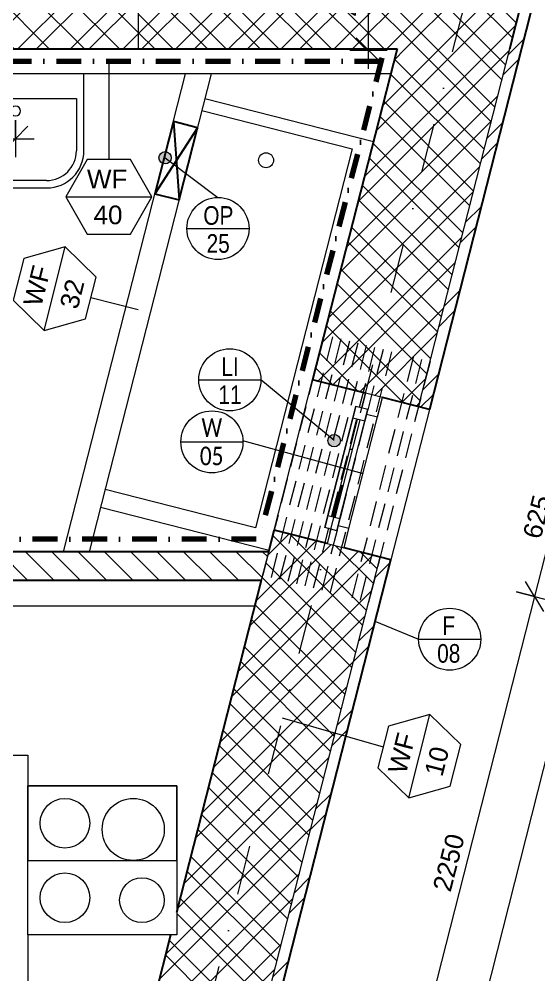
# Model space of a CAD drawing. Header units: millimetres. Extents: x -2533 to 40625, y -3604 to 14792.
# Drawn here: x 21579 to 23672, y 2996 to 6845 of the extents above; entities that cross this region are included whole.
import ezdxf

# ---------------------------------------------------------------- set-up
doc = ezdxf.new("R2010")
doc.units = ezdxf.units.MM
for name, pattern in [('HA_Dash_3mm-S1mm', [150, 100, -50]), ('HA_DashDot_10mm-S3mm', [500, 200, -150, 0, -150]), ('HA_DashDot_4mm-S1mm', [200, 100, -50, 0, -50])]:
    doc.linetypes.add(name, pattern=pattern)
for name, color, linetype, lineweight in [('A-____-____-DIMS', 9, 'Continuous', 5), ('A-____-____-DIMS-50', 9, 'Continuous', 5), ('A-DETL-____-OTLN', 9, 'Continuous', 25), ('A-FLOR-____-OTLN', 9, 'Continuous', 9), ('A-GENM-____-HDLN', 9, 'HA_Dash_3mm-S1mm', 9), ('A-GENM-____-IDEN', 9, 'Continuous', 9), ('A-GENM-____-OTLN', 9, 'Continuous', 9), ('A-GLAZ-____-IDEN', 9, 'Continuous', 9), ('A-GLAZ-____-MCUT', 9, 'Continuous', 5), ('A-GLAZ-____-OTLN', 9, 'Continuous', 5), ('A-WALL-____-IDEN', 9, 'Continuous', 9), ('A-WALL-____-MCUT', 9, 'Continuous', 9), ('A-WALL-____-OTLN', 9, 'Continuous', 9), ('A-WALL-____-PATT', 9, 'Continuous', 25), ('I-WALL-____-MCUT', 9, 'Continuous', 25), ('I-WALL-____-OTLN', 9, 'Continuous', 9), ('P-SANR-FIXT-OTLN', 9, 'Continuous', 9), ('Q-CASE-____-OTLN', 9, 'Continuous', 9), ('Q-SPCQ-____-OTLN', 9, 'Continuous', 9), ('S-GRID-____-OTLN', 9, 'Continuous', 5)]:
    doc.layers.add(name, color=color, linetype=linetype, lineweight=lineweight)
doc.styles.add('Arial_1', font='arial.ttf', dxfattribs={"height": 75})
doc.styles.add('Arial_2', font='arial.ttf', dxfattribs={"width": 0.8, "height": 75})
doc.styles.add('Calibri', font='calibri.ttf', dxfattribs={"width": 0.8, "height": 75})
doc.dimstyles.new('Inner_Dimensions', dxfattribs={"dimscale": 304.8, "dimtxt": 76.519455, "dimasz": 0.328084, "dimexe": 0.246063, "dimexo": 0.0625, "dimgap": 0.032808, "dimtad": 1, "dimdec": 0, "dimzin": 0, "dimdsep": 46, "dimtxsty": 'Arial_1', "dimblk1": 'OBLIQUE', "dimblk2": 'OBLIQUE', "dimsah": 1, "dimcen": 0.09, "dimdle": 0.246063, "dimazin": 0, "dimtfac": 1, "dimtdec": 4, "dimtix": 1, "dimtmove": 2, "dimatfit": 3, "dimfxl": 0.246063, "dimfxlon": 1, "dimtvp": 1, "dimtolj": 1, "dimtzin": 0, "dimlwd": 9, "dimlwe": 9, "dimarcsym": 2})
doc.dimstyles.new('Inner_Dimensions_1', dxfattribs={"dimscale": 304.8, "dimtxt": 76.519455, "dimasz": 0.328084, "dimexe": 0.246063, "dimexo": 0.0625, "dimgap": 0.032808, "dimtad": 1, "dimdec": 0, "dimzin": 0, "dimdsep": 46, "dimtxsty": 'Arial_1', "dimblk1": 'OBLIQUE', "dimblk2": 'OBLIQUE', "dimsah": 1, "dimcen": 0.09, "dimdle": 0.246063, "dimazin": 0, "dimtfac": 1, "dimtdec": 4, "dimtix": 1, "dimtmove": 0, "dimatfit": 3, "dimfxl": 0.246063, "dimfxlon": 1, "dimtvp": 1, "dimtolj": 1, "dimtzin": 0, "dimlwd": 9, "dimlwe": 9, "dimarcsym": 2})
pattern_1 = [(45, (0, 0), (-106.066, 106.066), []), (45, (75, 0), (-106.066, 106.066), []), (315, (0, 0), (106.066, 106.066), []), (315, (75, 0), (106.066, 106.066), [])]

# ---------------------------------------------------------------- blocks, each defined once
blk = doc.blocks.new('HA_WD_SinglePanel - 625x1000-2168130-DSP_2NP-A')
at = {"layer": 'A-GLAZ-____-MCUT'}
for p, q in [((-312.5, 70), (-312.5, 0)), ((-232.5, 70), (-312.5, 70)), ((-232.5, 25), (-232.5, 70)), ((312.5, 70), (232.5, 70)), ((232.5, 70), (232.5, 25)), ((312.5, 0), (312.5, 70)), ((-312.5, 0), (-252.5, 0)), ((-252.5, -25), (-252.5, 25)), ((-252.5, 25), (-202.5, 25)), ((-202.5, 25), (-202.5, -25)), ((202.5, 5), (-202.5, 5)), ((202.5, -25), (202.5, 25)), ((202.5, 25), (252.5, 25)), ((252.5, 25), (252.5, -25)), ((252.5, 0), (312.5, 0)), ((-202.5, -25), (-252.5, -25)), ((202.5, -5), (-202.5, -5)), ((252.5, -25), (202.5, -25))]:
    blk.add_line(p, q, dxfattribs=at)
at = {"layer": 'A-GLAZ-____-OTLN'}
for p, q in [((232.5, 70), (-232.5, 70)), ((252.5, 25), (-252.5, 25)), ((-252.5, -25), (-252.5, 25)), ((202.5, 25), (-202.5, 25)), ((252.5, 25), (252.5, -25)), ((-252.5, -25), (252.5, -25)), ((202.5, -25), (-202.5, -25))]:
    blk.add_line(p, q, dxfattribs=at)
blk = doc.blocks.new('ABMV_WashBasin_Generic - 550x460-1481868-DSP_2NP-A')
at = {"layer": 'P-SANR-FIXT-OTLN'}
for p, q in [((250, 510), (0, 510)), ((0, 480), (250, 480)), ((-150, 360), (-150, 50)), ((-120, 150), (-120, 360)), ((370, 360), (370, 150)), ((400, 50), (400, 360)), ((370, 150), (-120, 150))]:
    blk.add_line(p, q, dxfattribs=at)
for centre, radius, start, end in [((0, 360), 150, 90, 180), ((250, 360), 150, 360, 90), ((0, 360), 120, 90, 180), ((250, 360), 120, 360, 90), ((125, 200), 20, 90, 270), ((125, 200), 20, 270, 90)]:
    blk.add_arc(centre, radius, start, end, dxfattribs=at)
blk = doc.blocks.new('ABMV_Bathtub_Generic - 800x1700-1419995-DSP_2NP-A')
at = {"layer": 'P-SANR-FIXT-OTLN'}
for p, q in [((0, 1700), (700, 1700)), ((0, 1700), (700, 1700)), ((75, 50), (75, 1625)), ((75, 1625), (700, 1625)), ((75, 1625), (700, 1625)), ((75, 50), (75, 1625)), ((700, 50), (75, 50)), ((700, 50), (75, 50)), ((700, 0), (0, 0)), ((700, 0), (0, 0))]:
    blk.add_line(p, q, dxfattribs=at)
blk.add_circle((400, 180), 30, dxfattribs=at)
blk = doc.blocks.new('Casework 9 - Casework 6-1469633-DSP_2NP-A')
at = {"layer": 'Q-CASE-____-OTLN'}
for p, q in [((19813.5, 4481.1), (19412.1, 4481.1)), ((19412.1, 4481.1), (19412.1, 3881.1)), ((22528.3, 4481.1), (21013.5, 4481.1)), ((19412.1, 3881.1), (19813.5, 3881.1)), ((21013.5, 3881.1), (21613.8, 3881.1)), ((21613.8, 3881.1), (21613.8, 3756.5)), ((21613.8, 3156.5), (21613.8, 2634.7)), ((21613.8, 2634.7), (22057.3, 2634.7))]:
    blk.add_line(p, q, dxfattribs=at)
blk = doc.blocks.new('Kuchyňská_linka_sporák_ADNS - 600x600x800-1468673-DSP_2NP-A')
at = {"layer": 'Q-SPCQ-____-OTLN'}
for p, q in [((0, 0), (600, 0)), ((0, -600), (0, 0)), ((600, 0), (600, -600)), ((600, -300), (0, -300)), ((0, -300), (0, -600)), ((600, -600), (600, -300)), ((600, -600), (0, -600)), ((0, -600), (600, -600))]:
    blk.add_line(p, q, dxfattribs=at)
for centre, radius in [((140, -140), 90), ((450, -150), 100), ((175, -425), 125), ((450, -450), 100)]:
    blk.add_circle(centre, radius, dxfattribs=at)
blk = doc.blocks.new('HA_GM_Tiling_LineBased - Generic Tiles-1744148-DSP_2NP-A')
at = {"layer": 'A-GENM-____-OTLN', "linetype": 'HA_DashDot_4mm-S1mm', "lineweight": 80}
blk.add_line((50, -50), (1971.5, -50), dxfattribs=at)
blk = doc.blocks.new('HA_GM_Tiling_LineBased - Generic Tiles-1744313-DSP_2NP-A')
at = {"layer": 'A-GENM-____-OTLN', "linetype": 'HA_DashDot_4mm-S1mm', "lineweight": 80}
blk.add_line((50, -50), (2039.8, -50), dxfattribs=at)
blk = doc.blocks.new('HA_GM_Tiling_LineBased - Generic Tiles-1744473-DSP_2NP-A')
at = {"layer": 'A-GENM-____-OTLN', "linetype": 'HA_DashDot_4mm-S1mm', "lineweight": 80}
blk.add_line((50, -50), (2285, -50), dxfattribs=at)
blk = doc.blocks.new('TB_Porotherm KP7_1000mm - TB_Porotherm KP7_1000mm-1964890-DSP_2NP-A')
at = {"layer": 'A-GENM-____-HDLN'}
for p, q in [((-500, 35), (500, 35)), ((-500, 0), (500, 0)), ((-500, -35), (500, -35))]:
    blk.add_line(p, q, dxfattribs=at)
blk = doc.blocks.new('DIMBLOCK39-DSP_2NP-A')
at = {"layer": 'A-____-____-DIMS-50', "lineweight": 9}
for p, q in [((23808.6, 5125.4), (23772.5, 5186.2)), ((23808.6, 5125.4), (23654.1, 4519.8)), ((23735.9, 5143.9), (23881.3, 5106.9)), ((23808.6, 5125.4), (23735.9, 5143.9)), ((23808.6, 5125.4), (23844.7, 5064.6)), ((23654.1, 4519.8), (23618, 4580.6)), ((23581.4, 4538.3), (23726.8, 4501.3)), ((23654.1, 4519.8), (23581.4, 4538.3)), ((23654.1, 4519.8), (23690.2, 4459))]:
    blk.add_line(p, q, dxfattribs=at)
at = {"layer": 'A-____-____-DIMS-50', "color": 0, "lineweight": 9, "insert": (23605.9, 4765.3), "char_height": 75, "width": 207.662, "attachment_point": 1, "rotation": 75.6901, "line_spacing_factor": 0.941778, "style": 'Arial_1'}
blk.add_mtext('625', dxfattribs=at)
blk = doc.blocks.new('_Oblique')
at = {"color": 0, "linetype": 'ByBlock', "lineweight": -2}
blk.add_line((-0.5, -0.5), (0.5, 0.5), dxfattribs=at)
blk = doc.blocks.new('DIMBLOCK40-DSP_2NP-A')
at = {"layer": 'A-____-____-DIMS-50', "lineweight": 9}
for p, q in [((23654.1, 4519.8), (23618, 4580.6)), ((23654.1, 4519.8), (23098, 2339.6)), ((23581.4, 4538.3), (23726.8, 4501.3)), ((23654.1, 4519.8), (23581.4, 4538.3)), ((23654.1, 4519.8), (23690.2, 4459)), ((23098, 2339.6), (23061.9, 2400.4)), ((23025.3, 2358.1), (23170.7, 2321.1)), ((23098, 2339.6), (23025.3, 2358.1)), ((23098, 2339.6), (23134.1, 2278.8))]:
    blk.add_line(p, q, dxfattribs=at)
at = {"layer": 'A-____-____-DIMS-50', "color": 0, "lineweight": 9, "insert": (23243.5, 3344.4), "char_height": 75, "width": 276.883, "attachment_point": 1, "rotation": 75.6901, "line_spacing_factor": 0.941778, "style": 'Arial_1'}
blk.add_mtext('2250', dxfattribs=at)
blk = doc.blocks.new('DIMBLOCK52-DSP_2NP-A')
at = {"layer": 'A-____-____-DIMS-50', "lineweight": 9}
for p, q in [((22985.6, 7165), (22935.6, 7215)), ((22910.6, 7165), (23060.6, 7165)), ((22985.6, 7165), (22910.6, 7165)), ((22985.6, 6645), (22985.6, 7165)), ((22985.6, 7165), (23035.6, 7115)), ((22985.6, 6720), (22935.6, 6770)), ((22910.6, 6720), (23060.6, 6720)), ((22985.6, 6720), (22910.6, 6720)), ((22985.6, 6720), (23035.6, 6670))]:
    blk.add_line(p, q, dxfattribs=at)
at = {"layer": 'A-____-____-DIMS-50', "color": 0, "lineweight": 9, "insert": (22878.2, 6856), "char_height": 75, "width": 207.662, "attachment_point": 1, "rotation": 90, "line_spacing_factor": 0.941778, "style": 'Arial_1'}
blk.add_mtext('445', dxfattribs=at)
blk = doc.blocks.new('HA_TAG_WD - Type Mark-1527962-DSP_2NP-A')
at = {"layer": 'A-GLAZ-____-IDEN'}
blk.add_line((-2.5, 0), (2.5, 0), dxfattribs=at)
blk.add_circle((0, 0), 2.5, dxfattribs=at)
blk = doc.blocks.new('HA_TAG_WA_Partitions - Group _ Type Mark-556634-DSP_2NP-A')
at = {"layer": 'A-WALL-____-IDEN'}
for p, q in [((-1.732, 3), (-3.464, 0)), ((1.732, 3), (-1.732, 3)), ((3.464, 0), (1.732, 3)), ((-3.464, 0), (3.464, 0)), ((-3.464, 0), (-1.732, -3)), ((1.732, -3), (3.464, 0)), ((-1.732, -3), (1.732, -3))]:
    blk.add_line(p, q, dxfattribs=at)
blk = doc.blocks.new('HA_TAG_GM_Products - Generic-588599-DSP_2NP-A')
at = {"layer": 'A-GENM-____-IDEN'}
blk.add_line((-2.5, 0), (2.5, 0), dxfattribs=at)
blk.add_circle((0, 0), 2.5, dxfattribs=at)
blk = doc.blocks.new('HA_TAG_cWA - Default-922888-DSP_2NP-A')
at = {"layer": 'A-WALL-____-IDEN'}
blk.add_line((-2.5, 0), (2.5, 0), dxfattribs=at)
blk.add_circle((0, 0), 2.5, dxfattribs=at)
blk = doc.blocks.new('DIMBLOCK194-DSP_2NP-A')
at = {"layer": 'A-____-____-DIMS-50', "lineweight": 9}
for p, q in [((22556.5, -656.9), (25729.3, 11883.5)), ((25710.9, 11810.8), (25674.7, 11871.5)), ((25638.2, 11829.2), (25783.6, 11792.4)), ((25710.9, 11810.8), (25638.2, 11829.2)), ((25710.9, 11810.8), (25747.1, 11750.1)), ((22574.9, -584.2), (22538.7, -523.5)), ((22502.2, -565.8), (22647.6, -602.6)), ((22574.9, -584.2), (22502.2, -565.8)), ((22574.9, -584.2), (22611.1, -644.9))]:
    blk.add_line(p, q, dxfattribs=at)
at = {"layer": 'A-____-____-DIMS-50', "color": 0, "lineweight": 9, "insert": (24003.4, 5499.8), "char_height": 75, "width": 346.103, "attachment_point": 1, "rotation": 75.8021, "line_spacing_factor": 0.941778, "style": 'Arial_1'}
blk.add_mtext('12786', dxfattribs=at)
blk = doc.blocks.new('DIMBLOCK240-DSP_2NP-A')
at = {"layer": 'A-____-____-DIMS-50', "lineweight": 9}
for p, q in [((21065, 6438.5), (21065, 6288.5)), ((21065, 6363.5), (21065, 6438.5)), ((21565, 6438.5), (21565, 6288.5)), ((21565, 6363.5), (21565, 6438.5)), ((21065, 6363.5), (21115, 6413.5)), ((21565, 6363.5), (21615, 6413.5)), ((20990, 6363.5), (21640, 6363.5)), ((21065, 6363.5), (21015, 6313.5)), ((21565, 6363.5), (21515, 6313.5))]:
    blk.add_line(p, q, dxfattribs=at)
at = {"layer": 'A-____-____-DIMS-50', "color": 0, "lineweight": 9, "insert": (21325.2, 6470.9), "char_height": 75, "width": 207.662, "attachment_point": 1, "line_spacing_factor": 0.941778, "style": 'Arial_1'}
blk.add_mtext('500', dxfattribs=at)

msp = doc.modelspace()

# ---------------------------------------------------------------- hatches: boundary and pattern name
at = {"layer": 'A-GENM-____-IDEN'}
h = msp.add_hatch(color=256, dxfattribs=at)
edge = h.paths.add_edge_path()
edge.add_arc((22166.9, 6286.6), 25, 0, 360)
h = msp.add_hatch(color=256, dxfattribs=at)
edge = h.paths.add_edge_path()
edge.add_arc((22847.8, 5147.4), 25, 0, 360)
at = {"layer": 'A-WALL-____-PATT', "lineweight": 5}
h = msp.add_hatch(dxfattribs=at)
h.set_pattern_fill('FP_2', color=256, style=0, pattern_type=2)
h.set_pattern_definition(pattern_1)
h.paths.add_polyline_path([(22500, 6725), (22500, 7665), (22060, 7665), (22060, 6725)])
h.paths.add_polyline_path([(22500, 9665), (22500, 11550), (22060, 11550), (22060, 9665)])
h = msp.add_hatch(dxfattribs=at)
h.set_pattern_fill('FP_5', color=256, style=0, pattern_type=2)
h.set_pattern_definition([(45, (0, 0), (-125.7236, 125.7236), []), (45, (0, 190.5), (-125.7236, 125.7236), [])])
h.paths.add_polyline_path([(21990.4, 410), (22273, 1518), (22229.4, 1529.1), (21943.9, 410)])
h.paths.add_polyline_path([(22520.2, 2487), (23076.3, 4667.2), (23032.7, 4678.3), (22476.6, 2498.1)])
h.paths.add_polyline_path([(23230.8, 5272.8), (23724.9, 7210), (23678.5, 7210), (23187.2, 5283.9)])
h = msp.add_hatch(dxfattribs=at)
h.set_pattern_fill('FP_2', color=256, style=0, pattern_type=2)
h.set_pattern_definition(pattern_1)
h.paths.add_polyline_path([(23554.8, 6725), (23667, 7165), (22500, 7165), (22500, 6725), (23100.7, 6725)])
h = msp.add_hatch(dxfattribs=at)
h.set_pattern_fill('FP_3', color=256, style=0, pattern_type=2)
h.set_pattern_definition([(45, (0, 0), (-106.066, 106.066), []), (45, (75, 0), (-106.066, 106.066), []), (315, (0, 0), (70.71068, 70.71068), [])])
h.paths.add_polyline_path([(15210, 6725), (17735, 6725), (17735, 6975), (12475, 6975), (12475, 6725), (13890, 6725)])
h.paths.add_polyline_path([(11275, 6725), (11475, 6725), (11475, 6975), (10940, 6975), (10940, 6725)])
h.paths.add_polyline_path([(18735, 6725), (19160, 6725), (19160, 6975), (18735, 6975)])
h.paths.add_polyline_path([(20219.1, 6725), (22060, 6725), (22060, 6975), (20060, 6975), (20060, 6725), (20104.1, 6725)])
h = msp.add_hatch(dxfattribs=at)
h.set_pattern_fill('FP_2', color=256, style=0, pattern_type=2)
h.set_pattern_definition(pattern_1)
h.paths.add_polyline_path([(21943.9, 410), (22229.4, 1529.1), (21803, 1637.9), (21489.8, 410)])
h.paths.add_polyline_path([(22476.6, 2498.1), (23032.7, 4678.3), (22606.3, 4787.1), (22213.8, 3248.2), (22213.8, 3156.5), (22190.4, 3156.5), (22050.2, 2606.9), (22272.8, 2550.1)])
h.paths.add_polyline_path([(23187.2, 5283.9), (23554.8, 6725), (23100.7, 6725), (22760.8, 5392.7), (23041.8, 5321)])
h = msp.add_hatch(dxfattribs=at)
h.set_pattern_fill('FP_1', color=256, style=0, pattern_type=2)
h.set_pattern_definition([(135, (0, 0), (-53.033, -53.033), [])])
h.paths.add_polyline_path([(22554.8, 4585), (22584.1, 4700), (19100, 4700), (19100, 4585), (22013.2, 4585)])
h.paths.add_polyline_path([(16325, 4585), (17800, 4585), (17800, 4700), (16325, 4700)])

# ---------------------------------------------------------------- linework, layer by layer
at = {"layer": 'A-DETL-____-OTLN'}
for p, q in [((22200.4, 6432.5), (22126.3, 6141.8)), ((22297.3, 6407.7), (22200.4, 6432.5)), ((22200.4, 6432.5), (22223.2, 6117.1)), ((22297.3, 6407.7), (22126.3, 6141.8)), ((22223.2, 6117.1), (22297.3, 6407.7)), ((22126.3, 6141.8), (22223.2, 6117.1))]:
    msp.add_line(p, q, dxfattribs=at)
at = {"layer": 'A-FLOR-____-OTLN'}
for p, q in [((22327.3, 6525.1), (23005.6, 6352.1)), ((22585.4, 4704.8), (21907.1, 4877.9))]:
    msp.add_line(p, q, dxfattribs=at)
at = {"layer": 'A-GENM-____-IDEN'}
for p, q in [((22166.9, 6286.6), (22379.9, 6126.6)), ((22847.8, 5147.4), (22552.4, 5392.2))]:
    msp.add_line(p, q, dxfattribs=at)
for centre in [(22166.9, 6286.6), (22847.8, 5147.4)]:
    msp.add_circle(centre, 25, dxfattribs=at)
at = {"layer": 'A-GLAZ-____-IDEN'}
msp.add_line((22965.7, 5013.5), (22480.5, 5146.5), dxfattribs=at)
at = {"layer": 'A-WALL-____-IDEN'}
for p, q in [((21940.5, 6675), (21940.5, 6279.5)), ((22058.5, 5673.7), (21867.7, 5722.3)), ((23011.5, 4420.9), (23187.8, 4347.5)), ((22637.7, 4031.1), (23045.3, 3914.1))]:
    msp.add_line(p, q, dxfattribs=at)
at = {"layer": 'A-WALL-____-MCUT', "lineweight": 25}
for p, q in [((23724.9, 7210), (23230.8, 5272.8)), ((23554.8, 6725), (23667, 7165)), ((22060, 6725), (23100.7, 6725)), ((23100.7, 6725), (22760.8, 5392.7)), ((22974, 5338.3), (22760.8, 5392.7)), ((23230.8, 5272.8), (23041.8, 5321)), ((22584.1, 4700), (22606.3, 4787.1)), ((22819.5, 4732.7), (22606.3, 4787.1)), ((23076.3, 4667.2), (22887.3, 4715.4)), ((22520.2, 2487), (23076.3, 4667.2)), ((22213.8, 3248.2), (22554.8, 4585)), ((22050.2, 2606.9), (22190.4, 3156.5))]:
    msp.add_line(p, q, dxfattribs=at)
at = {"layer": 'A-WALL-____-MCUT'}
for p, q in [((22060, 6725), (22060, 6975)), ((23187.2, 5283.9), (23554.8, 6725)), ((22554.8, 4585), (22584.1, 4700)), ((22476.6, 2498.1), (23032.7, 4678.3))]:
    msp.add_line(p, q, dxfattribs=at)
at = {"layer": 'A-WALL-____-OTLN'}
for p, q in [((22606.3, 4787.1), (22760.8, 5392.7)), ((23230.8, 5272.8), (23076.3, 4667.2))]:
    msp.add_line(p, q, dxfattribs=at)
at = {"layer": 'I-WALL-____-MCUT'}
for p, q in [((21065, 6725), (22060, 6725)), ((22584.1, 4700), (20219.1, 4700)), ((19100, 4585), (22554.8, 4585))]:
    msp.add_line(p, q, dxfattribs=at)
at = {"layer": 'I-WALL-____-OTLN'}
for p, q in [((23075.2, 6625), (21065, 6625)), ((21758.5, 4700), (22249.5, 6625)), ((22352.8, 6625), (21861.7, 4700))]:
    msp.add_line(p, q, dxfattribs=at)
at = {"layer": 'S-GRID-____-OTLN', "linetype": 'HA_DashDot_10mm-S3mm', "lineweight": 9}
msp.add_line((21099.6, -2009.9), (24979, 13198.7), dxfattribs=at)

# ---------------------------------------------------------------- block references
at = {"layer": 'A-GENM-____-IDEN', "xscale": 49.99999999999998, "yscale": 49.99999999999998, "zscale": 49.99999999999998}
for p in [(22379.9, 6001.6), (22427.4, 5392.2)]:
    msp.add_blockref('HA_TAG_GM_Products - Generic-588599-DSP_2NP-A', p, dxfattribs=at)
at = {"layer": 'A-GENM-____-OTLN', "linetype": 'HA_DashDot_4mm-S1mm', "lineweight": 80}
msp.add_blockref('HA_GM_Tiling_LineBased - Generic Tiles-1744148-DSP_2NP-A', (21079.1, 6725), dxfattribs=at)
for name, p, rotation in [('HA_GM_Tiling_LineBased - Generic Tiles-1744313-DSP_2NP-A', (23100.7, 6725), 255.6900687392859), ('HA_GM_Tiling_LineBased - Generic Tiles-1744473-DSP_2NP-A', (22584.1, 4700), 180)]:
    msp.add_blockref(name, p, dxfattribs=dict(at, rotation=rotation))
at = {"layer": 'A-GENM-____-OTLN', "rotation": 255.6900687392856}
for p in [(22717.5, 5081.2), (22785.3, 5063.9), (22853.1, 5046.6), (22921, 5029.3), (23076, 4989.8)]:
    msp.add_blockref('TB_Porotherm KP7_1000mm - TB_Porotherm KP7_1000mm-1964890-DSP_2NP-A', p, dxfattribs=at)
at = {"layer": 'A-GLAZ-____-IDEN', "xscale": 49.99999999999998, "yscale": 49.99999999999998, "zscale": 49.99999999999998}
msp.add_blockref('HA_TAG_WD - Type Mark-1527962-DSP_2NP-A', (22355.5, 5142.2), dxfattribs=at)
at = {"layer": 'A-GLAZ-____-OTLN', "rotation": 255.690068739286}
msp.add_blockref('HA_WD_SinglePanel - 625x1000-2168130-DSP_2NP-A', (22896.8, 5035.5), dxfattribs=at)
at = {"layer": 'A-WALL-____-IDEN', "xscale": 49.99999999999998, "yscale": 49.99999999999998, "zscale": 49.99999999999998}
for name, p in [('HA_TAG_WA_Partitions - Group _ Type Mark-556634-DSP_2NP-A', (21940.5, 6129.5)), ('HA_TAG_cWA - Default-922888-DSP_2NP-A', (23312.8, 4347.5))]:
    msp.add_blockref(name, p, dxfattribs=at)
for p, rotation in [((21722.4, 5759.4), 75.69006873928632), ((23190.6, 3877), 75.69006873928609)]:
    msp.add_blockref('HA_TAG_WA_Partitions - Group _ Type Mark-556634-DSP_2NP-A', p, dxfattribs=dict(at, rotation=rotation))
at = {"layer": 'P-SANR-FIXT-OTLN'}
for name, p, rotation in [('ABMV_WashBasin_Generic - 550x460-1481868-DSP_2NP-A', (21690, 6675), 180), ('ABMV_Bathtub_Generic - 800x1700-1419995-DSP_2NP-A', (23005.6, 6352.1), 165.6900687392861)]:
    msp.add_blockref(name, p, dxfattribs=dict(at, rotation=rotation))
at = {"layer": 'Q-CASE-____-OTLN'}
msp.add_blockref('Casework 9 - Casework 6-1469633-DSP_2NP-A', (0, 0), dxfattribs=at)
at = {"layer": 'Q-SPCQ-____-OTLN', "rotation": 180}
msp.add_blockref('Kuchyňská_linka_sporák_ADNS - 600x600x800-1468673-DSP_2NP-A', (22213.8, 3156.5), dxfattribs=at)

# ---------------------------------------------------------------- texts
at = {"layer": 'A-GENM-____-IDEN', "lineweight": 5, "char_height": 75, "attachment_point": 1, "style": 'Arial_2'}
for s, insert, width in [('OP', (22320.9, 6091.7), 147.51), ('25', (22334.1, 5979), 115.443), ('LI', (22393.6, 5482.3), 86.582), ('11', (22381.6, 5369.6), 115.443)]:
    msp.add_mtext(s, dxfattribs=dict(at, insert=insert, width=width))
at = {"layer": 'A-GLAZ-____-IDEN', "lineweight": 5, "char_height": 75, "attachment_point": 1, "style": 'Calibri'}
for s, insert, width in [('W', (22313.6, 5237.4), 105.823), ('05', (22307, 5123.1), 121.856)]:
    msp.add_mtext(s, dxfattribs=dict(at, insert=insert, width=width))
at = {"layer": 'A-WALL-____-IDEN', "lineweight": 5, "char_height": 75, "attachment_point": 1}
for s, insert, width, style in [('WF', (21852.5, 6238.4), 208.439, 'Arial_1'), ('40', (21879, 6093.9), 144.304, 'Arial_1'), ('F', (23283.6, 4439.8), 64.135, 'Arial_2'), ('08', (23262.4, 4328), 115.443, 'Arial_2')]:
    msp.add_mtext(s, dxfattribs=dict(at, insert=insert, width=width, style=style))
at = {"layer": 'A-WALL-____-IDEN', "lineweight": 5, "char_height": 75, "attachment_point": 1, "rotation": 75.6901, "style": 'Arial_1'}
for s, insert, width in [('WF', (21595.1, 5701.1), 208.439), ('32', (21741.7, 5691), 144.304), ('WF', (23063.3, 3818.7), 208.439), ('10', (23209.9, 3808.7), 144.304)]:
    msp.add_mtext(s, dxfattribs=dict(at, insert=insert, width=width))

# ---------------------------------------------------------------- dimensions: what is measured, and where the dimension line sits
at = {"layer": 'A-____-____-DIMS', "lineweight": 9}
for base, p1, p2, angle, override, picture, middle in [((25710.9, 11810.8), (22502.2, -565.8), (25638.2, 11829.2), 75.8021, {"dimpost": '<>', "dimfxl": 12785.542776}, 'DIMBLOCK194-DSP_2NP-A', (24096.1, 5625.1)), ((22985.6, 7165), (22910.6, 6720), (22910.6, 7165), 90, {"dimpost": '<>', "dimfxl": 445}, 'DIMBLOCK52-DSP_2NP-A', (22937.4, 6942.5)), ((23654.1, 4519.8), (23735.9, 5143.9), (23581.4, 4538.3), 75.6901, {"dimpost": '<>', "dimfxl": 625}, 'DIMBLOCK39-DSP_2NP-A', (23684.5, 4834.5)), ((23098, 2339.6), (23581.4, 4538.3), (23025.3, 2358.1), 75.6901, {"dimpost": '<>', "dimfxl": 2250}, 'DIMBLOCK40-DSP_2NP-A', (23329.2, 3441.6))]:
    dim = msp.add_linear_dim(base=base, p1=p1, p2=p2, angle=angle, dimstyle='Inner_Dimensions_1', override=override, dxfattribs=at)
    dim.commit()
    dim.dimension.update_dxf_attribs({"geometry": picture, "text_midpoint": middle})
dim = msp.add_linear_dim(base=(21565, 6363.5), p1=(21065, 6438.5), p2=(21565, 6438.5), dimstyle='Inner_Dimensions', override={"dimpost": '<>', "dimfxl": 500}, dxfattribs=at)
dim.commit()
dim.dimension.update_dxf_attribs({"geometry": 'DIMBLOCK240-DSP_2NP-A', "text_midpoint": (21429, 6420.9), "dimtype": 160})

doc.saveas('drawing.dxf')
